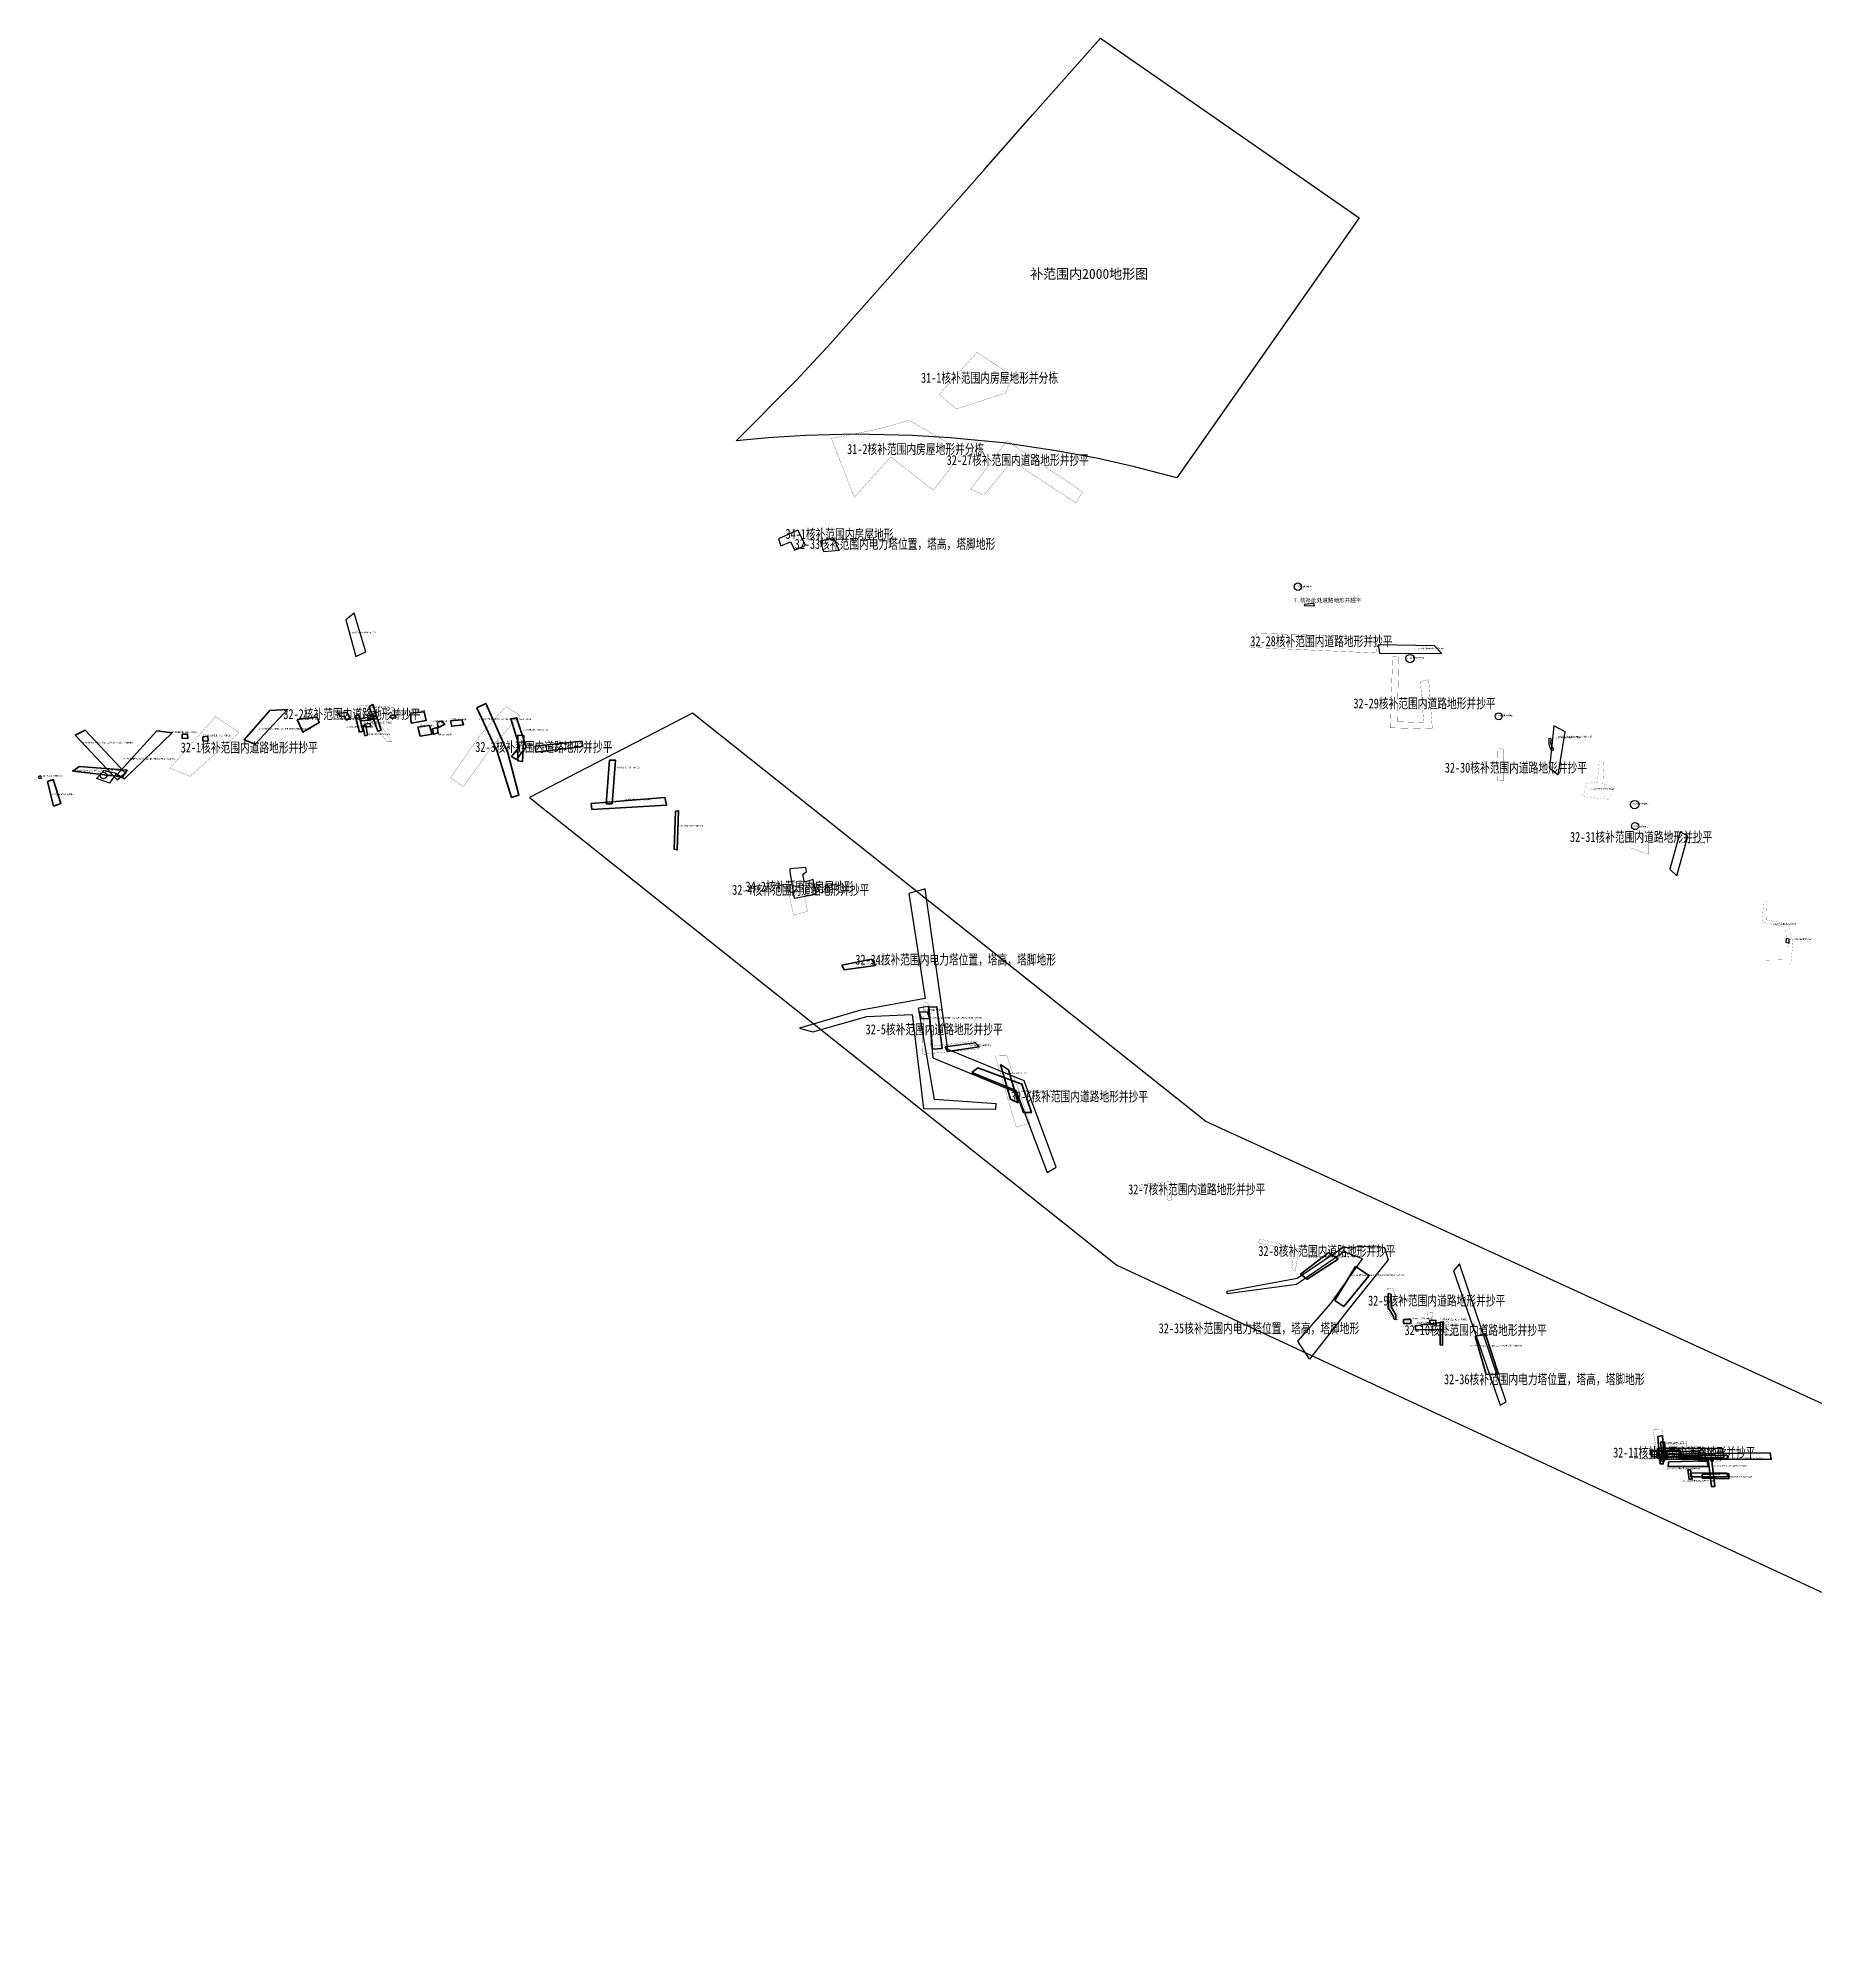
# Model space of a CAD drawing. Header units: metres. Extents: x 495750 to 619444, y 3353134 to 3402720.
# Drawn here: x 577698 to 586604, y 3391974 to 3401554 of the extents above; entities that cross this region are included whole.
import ezdxf
from ezdxf.enums import TextEntityAlignment as Align

# ---------------------------------------------------------------- set-up
doc = ezdxf.new("R2010")
doc.units = ezdxf.units.M
for name, color, linetype in [('31米范围', 7, 'Continuous'), ('720000', 8, 'CONTINUOUS'), ('mainlayer', 7, 'Continuous'), ('PUB_TEXT', 7, 'Continuous'), ('平面模型', 7, 'Continuous'), ('提测绘任务单', 106, 'Continuous'), ('电力线范围', 7, 'Continuous')]:
    doc.layers.add(name, color=color, linetype=linetype)
doc.layers.add('提任务单', color=7, linetype='Continuous', lineweight=100)
doc.styles.add('Annotative', font='txt')

msp = doc.modelspace()

# ---------------------------------------------------------------- linework, layer by layer
at = {"color": 6}
msp.add_lwpolyline([(580975, 3398172.3), (580158.2, 3397748.8), (583102.3, 3395406.1), (589376.9, 3392493.3), (594755.1, 3391974.3), (594787.4, 3392762.6), (589711.9, 3393302.4), (583546.9, 3396125.8), (580975, 3398172.3)], close=True, dxfattribs=at)
at = {"layer": '31米范围'}
for centre, radius in [((584008.6, 3398805.8), 18.5), ((584570.8, 3398445.6), 20.9), ((585015.2, 3398156.3), 17.3), ((578025.3, 3397859.9), 16.5), ((585696.1, 3397713.8), 20.9), ((585698.6, 3397605.9), 17.9)]:
    msp.add_circle(centre, radius, dxfattribs=at)
at = {"layer": 'mainlayer', "color": 7, "linetype": 'Continuous', "transparency": 33554687, "const_width": 1}
for points in [[(582580.1, 3399859), (582543.8, 3399775.9), (582297.7, 3399696.3), (582211.9, 3399768.2), (582401.4, 3399980.4), (582570.8, 3399867.1)], [(582331.2, 3399481.8), (582182.6, 3399289.4), (581968.6, 3399455.5), (581786.2, 3399253.6), (581671.9, 3399548.3), (581870, 3399587.7), (581954.1, 3399608.8), (582061.8, 3399639.3)]]:
    msp.add_lwpolyline(points, close=True, dxfattribs=at)
at = {"layer": '平面模型', "color": 3}
msp.add_lwpolyline([(581195.2, 3399537.1), (581495, 3399838.8), (581667.2, 3400025.1), (581992.4, 3400391.3), (582437.2, 3400895.2), (582458.2, 3400919), (582681.7, 3401172.3), (583020.3, 3401554.3), (584316.8, 3400654.6), (583402.6, 3399351), (583191.1, 3399406.6), (583007.9, 3399447.5), (582797.1, 3399487.1), (582531.7, 3399525.8), (582264.9, 3399552.3), (582077.5, 3399563.7), (581791.2, 3399569.5), (581541.3, 3399563.2), (581354, 3399551.6)], close=True, dxfattribs=at)
at = {"layer": '平面模型', "color": 1, "linetype": 'Continuous', "const_width": 1}
for points in [[(582435, 3399264.6), (582577.8, 3399435.3), (582895, 3399225.9), (582931, 3399279.9), (582551.8, 3399536.8), (582369.4, 3399294.2)], [(580040.6, 3398205.1), (579905.1, 3398053), (579763.5, 3397847.7), (579827.7, 3397803.8), (579978.4, 3398013.2), (580111.1, 3398161.1)], [(578586, 3398154.8), (578703.9, 3398074.5), (578457.5, 3397855.4), (578357, 3397895.9)], [(585788.6, 3394579.3), (585804.1, 3394485), (585695.3, 3394488.6), (585692.7, 3394435), (586079.9, 3394431.9), (586074.7, 3394476.2), (585958.7, 3394471.1), (585957.7, 3394521.1), (585842.7, 3394514.9), (585832.9, 3394581.4)]]:
    msp.add_lwpolyline(points, close=True, dxfattribs=at)
at = {"layer": '平面模型', "color": 7}
for points in [[(581418.7, 3399010.6), (581466.3, 3399030.8), (581488.6, 3398988), (581541.5, 3399013.3), (581502.7, 3399089.7), (581406, 3399044.6)], [(581462.9, 3397377.8), (581485.7, 3397244.7), (581595, 3397264), (581580.2, 3397337.9), (581537.6, 3397324.9), (581529.1, 3397363.2), (581547.1, 3397378.8), (581542.9, 3397398.8), (581464.2, 3397391)]]:
    msp.add_lwpolyline(points, close=True, dxfattribs=at)
at = {"layer": '平面模型', "color": 1, "linetype": 'Continuous'}
for points in [[(581616.4, 3399033.6), (581680, 3399051.3), (581710.2, 3398986.5), (581634.5, 3398980.2)], [(581578.4, 3396575), (581848.7, 3396651), (582076.7, 3396662.2), (582133.7, 3396189.8), (582496, 3396186.4), (582497.2, 3396214.2), (582188, 3396234.9), (582107.7, 3396694.4), (582156, 3396703), (582180.2, 3396443.9), (582600, 3396271.2), (582752, 3395869.1), (582798.6, 3395895.9), (582637.2, 3396329.7), (582255.8, 3396485.8), (582141.1, 3397290.8), (582059.6, 3397267.3), (582141, 3396741.8), (581812.8, 3396682.2), (581512.3, 3396592.3)], [(583654.6, 3395275.1), (584004.5, 3395340.2), (584233.7, 3395493.1), (584398.3, 3395502.9), (584442.6, 3395493.2), (584461.5, 3395432.8), (584259.6, 3395180.1), (584066.3, 3394934), (584008.6, 3395025.2), (584174.3, 3395213.6), (584332.5, 3395437.1), (584240.2, 3395472.2), (584002.1, 3395308.1), (583654.5, 3395261.1)], [(584789.1, 3395377.5), (585022.1, 3394704), (585053.2, 3394720.4), (584819.3, 3395411.2)]]:
    msp.add_lwpolyline(points, close=True, dxfattribs=at)
at = {"layer": '平面模型', "linetype": 'Continuous', "const_width": 1}
for points in [[(583765.5, 3398501.6), (584403.7, 3398473.4), (584398.8, 3398552.4), (583803.6, 3398572.2)], [(584484.2, 3398457.8), (584470.8, 3398098.5), (584682.6, 3398092.8), (584664.2, 3398339.2), (584622.6, 3398330.1), (584639.5, 3398124.6), (584506.1, 3398128.9), (584515.3, 3398456.4)], [(579306.1, 3398207.1), (579444.2, 3398029.3), (579469.5, 3398029.3), (579346.7, 3398212.8)], [(585011.6, 3397998.2), (585007.4, 3397831.6), (585037, 3397833), (585037, 3397990.5)], [(585677.5, 3397579.1), (585676.1, 3397496.5), (585765.3, 3397464.8), (585766.6, 3397551.3)], [(581444.4, 3397331.8), (581482.2, 3397159.7), (581552.4, 3397178.9), (581521.2, 3397334.8)], [(582134.2, 3396729), (582125.8, 3396461.4), (582407.1, 3396489.6), (582398.1, 3396529.2), (582169.6, 3396502.2), (582169, 3396706.2)], [(583214, 3395790), (583350, 3395806.4), (583358.3, 3395727.4), (583374.1, 3395731.6), (583372.5, 3395824.4), (583215.6, 3395808.3)], [(583806.8, 3395518), (583991.1, 3395477.4), (583977.6, 3395388.5), (583995.9, 3395374.3), (584013.7, 3395487.7), (583819.4, 3395536.4)], [(584457.6, 3395290.6), (584455.7, 3395176.2), (584489.8, 3395133.3), (584512.7, 3395134.9), (584488.6, 3395286.4)], [(584659.3, 3395171), (584663.2, 3395117.9), (584607.8, 3395119.5), (584600.4, 3395082.4), (584687.7, 3395076.6), (584765.3, 3395097.9), (584761.1, 3395123.7), (584687, 3395115.9), (584681.5, 3395169.4)]]:
    msp.add_lwpolyline(points, close=True, dxfattribs=at)
at = {"layer": '平面模型', "color": 6}
for points in [[(585266.4, 3398044.6), (585266.7, 3398015.6), (585268.9, 3398003.8), (585275.7, 3397991.7), (585287.4, 3397983.8), (585292, 3397992), (585280.6, 3398004.3), (585276.8, 3398022.6), (585277.5, 3398043.4)], [(577705.4, 3397856.2), (577697.6, 3397851.3), (577702.1, 3397843.7), (577714.1, 3397845.7), (577710.8, 3397856)], [(586455.3, 3397042.5), (586453.2, 3397023.9), (586470.2, 3397019), (586469.8, 3397039.6)]]:
    msp.add_lwpolyline(points, close=True, dxfattribs=at)
at = {"layer": '平面模型', "color": 7, "transparency": 33554687, "const_width": 0.5}
for points in [[(585518, 3397930), (585510.1, 3397826.4), (585451.6, 3397818.5), (585439.8, 3397752.9), (585564.8, 3397740.1), (585589.6, 3397785.8), (585578.6, 3397807.2), (585536.9, 3397817.6), (585542.2, 3397926.1)], [(586343, 3397228.7), (586334.5, 3397124.3), (586452.4, 3397100.2), (586458.3, 3397010.2), (586470.2, 3397004.2), (586469.7, 3396936.7), (586355.6, 3396933.7), (586355.7, 3396916.3), (586478.6, 3396916.3), (586489.1, 3397016.6), (586467.8, 3397113.6), (586355, 3397136.3), (586358.4, 3397226.8)]]:
    msp.add_lwpolyline(points, close=True, dxfattribs=at)
at = {"layer": '平面模型'}
msp.add_lwpolyline([(578026.5, 3397884.4), (578089.3, 3397870.6), (578055, 3397820.5), (577989.8, 3397845.1)], close=True, dxfattribs=at)
at = {"layer": '平面模型', "color": 3, "linetype": 'Continuous', "const_width": 1}
msp.add_lwpolyline([(582492.3, 3396456.6), (582597.6, 3396097.4), (582665.4, 3396117.2), (582549.9, 3396458.4)], close=True, dxfattribs=at)
at = {"layer": '提任务单', "color": 6, "linetype": 'Continuous'}
for points in [[(579354.9, 3398205.3), (579398.3, 3398080.9), (579415.7, 3398086.6), (579373.5, 3398215.4)], [(585915.4, 3394450.9), (585918.2, 3394436.2), (586164.2, 3394438.4), (586157.3, 3394453)]]:
    msp.add_lwpolyline(points, close=True, dxfattribs=at)
at = {"layer": '提任务单', "linetype": 'Continuous'}
for points in [[(579895.4, 3398198.7), (579996.6, 3397980.4), (580069.5, 3397749.4), (580106.4, 3397760.8), (580050.3, 3397973.3), (579939.4, 3398220.6)], [(579312.2, 3398145.1), (579314.5, 3398132.8), (579354.7, 3398136.1), (579392.4, 3398143.9), (579391, 3398156.6)], [(578418.6, 3398067.2), (578418.4, 3398046.2), (578446.8, 3398045.3), (578445.5, 3398067.3)], [(578522, 3398053.2), (578522.9, 3398031.5), (578548.4, 3398032.3), (578547.5, 3398055.8)], [(582111.9, 3396672.7), (582122.2, 3396641.5), (582164.4, 3396640.5), (582153, 3396674.2)], [(584538.8, 3395132.8), (584538.6, 3395113.5), (584575.2, 3395112.5), (584575.6, 3395132.6)], [(584670.6, 3395130.2), (584669.3, 3395108.1), (584702, 3395105), (584700.7, 3395128.8)], [(585813.2, 3394546.9), (585820.4, 3394424.1), (585843.9, 3394421.5), (585835, 3394550.9)], [(585865.4, 3394420.5), (585863.6, 3394396.8), (586065.3, 3394396.2), (586059.4, 3394425.5)], [(585962.6, 3394380), (585968.7, 3394332.6), (585985, 3394333.3), (585975.5, 3394379.3)]]:
    msp.add_lwpolyline(points, close=True, dxfattribs=at)
at = {"layer": '提任务单', "color": 1}
for points in [[(578858.7, 3398185.6), (578728.7, 3398038.1), (578783.9, 3398016.9), (578946.6, 3398189.4)], [(578995.7, 3398140.6), (579022.9, 3398076.5), (579105.7, 3398124.8), (579094.9, 3398152)], [(579203.6, 3398172.3), (579209.1, 3398154.3), (579230.9, 3398157.2), (579241.5, 3398137.2), (579259.4, 3398147.1), (579244.8, 3398175.6)], [(579461.1, 3398159.8), (579465.1, 3398146.4), (579489.6, 3398148.8), (579487.2, 3398162)], [(579563.4, 3398171.6), (579566.9, 3398121.9), (579641.4, 3398135.5), (579630.6, 3398179.2)], [(579600, 3398101.1), (579610.9, 3398057.3), (579670.9, 3398067), (579658.1, 3398109.6)], [(579698.5, 3398125.9), (579699.6, 3398098.8), (579735.3, 3398115.8), (579716.2, 3398131.4)], [(579763.3, 3398133.7), (579769.7, 3398105.9), (579828.7, 3398113.4), (579819.2, 3398138.4)], [(580066.3, 3398143.3), (580109.3, 3398002.6), (580068.7, 3397954.7), (580093.2, 3397939.5), (580143.1, 3398003.4), (580093.2, 3398148.5)], [(577883.4, 3398062), (578093, 3397838), (578134.1, 3397871.6), (577931.9, 3398086.2)], [(578092.3, 3397864.3), (578129.6, 3397842.9), (578369.1, 3398073.9), (578292.6, 3398082.6)], [(579672.8, 3398093.4), (579677.5, 3398066.5), (579700.9, 3398072.4), (579695.9, 3398099.5)], [(580100, 3398062), (580101.2, 3397933.6), (580124.7, 3397929.1), (580130.1, 3398059.5)], [(580186.9, 3398006.2), (580191.4, 3397977.1), (580426.1, 3398005.5), (580422, 3398031.7)], [(580560.5, 3397936.3), (580543.2, 3397717.7), (580572.7, 3397717.7), (580590.5, 3397935.6)], [(577743.5, 3397829.5), (577774.8, 3397706.2), (577811.4, 3397718.2), (577773, 3397839)], [(577903.2, 3397905.2), (577870.2, 3397881.5), (578119.1, 3397852.7), (578142.4, 3397886.9)], [(580468.7, 3397719.2), (580471.5, 3397688.5), (580845.9, 3397711.3), (580837.1, 3397749.7)], [(580889.7, 3397681), (580884.2, 3397489.6), (580898.6, 3397486), (580905.7, 3397682.9)], [(581723.4, 3396909.3), (581736.2, 3396885.9), (581892.2, 3396907.7), (581872, 3396938.7)], [(582159.4, 3396699.1), (582178.6, 3396488.2), (582226.2, 3396491.1), (582200, 3396700.3)], [(582242.1, 3396499), (582252.8, 3396476.6), (582412.6, 3396498.8), (582392.7, 3396520.3)], [(582375.8, 3396371.3), (582595.1, 3396280), (582634.6, 3396169.8), (582673.7, 3396169.8), (582626.6, 3396312.3), (582405, 3396394.4)], [(582518.2, 3396410.8), (582569.5, 3396237.3), (582607, 3396219.3), (582559.5, 3396384.9)], [(584022.1, 3395361), (584054.7, 3395334.4), (584210.1, 3395435.9), (584163.3, 3395468.1)], [(584194.3, 3395227.7), (584239.1, 3395197.7), (584366.5, 3395354.3), (584297.8, 3395398)], [(584461, 3395263.4), (584463.6, 3395190.5), (584488.7, 3395148.7), (584491.4, 3395134.6), (584499.9, 3395132.4), (584500.5, 3395156), (584478.1, 3395193.3), (584475.9, 3395259.9)], [(584597.3, 3395101.4), (584599, 3395080.6), (584736.9, 3395083.2), (584739.1, 3395119.7)], [(584721.2, 3395119.7), (584721.6, 3395006.8), (584734.1, 3395004.4), (584735.7, 3395121.5)], [(584896.6, 3395048.8), (584953.1, 3394857.9), (585013.3, 3394859.7), (584948.9, 3395057.9)], [(585781.9, 3394472.3), (585781.5, 3394444.4), (586028.1, 3394445.7), (586022.8, 3394471.2)]]:
    msp.add_lwpolyline(points, close=True, dxfattribs=at)
at = {"layer": '提任务单', "color": 3, "linetype": 'Continuous'}
for points in [[(579285.8, 3398158.3), (579307.5, 3398077.2), (579326.4, 3398082), (579303.9, 3398163.6)], [(585807, 3394475.9), (585806.6, 3394440.3), (585858.9, 3394438.8), (585857.4, 3394474.9)], [(585825.3, 3394518.9), (585835.6, 3394431.6), (585852.6, 3394431.1), (585846, 3394518)], [(586064.7, 3394432.9), (586080.6, 3394295.9), (586097.7, 3394295.6), (586082.1, 3394437.9)]]:
    msp.add_lwpolyline(points, close=True, dxfattribs=at)
at = {"layer": '提任务单', "color": 4, "linetype": 'Continuous'}
msp.add_lwpolyline([(579324.3, 3398107.9), (579334.3, 3398058.5), (579347.2, 3398061.6), (579338.9, 3398111.3)], close=True, dxfattribs=at)
at = {"layer": '提任务单', "color": 1, "linetype": 'Continuous'}
for points in [[(579331.8, 3398116.6), (579332.5, 3398103.7), (579364.1, 3398104.3), (579361.5, 3398119.9)], [(585812.6, 3394488.1), (585812.3, 3394441.1), (586142.6, 3394443.6), (586135.1, 3394486)], [(585820.6, 3394457.5), (585822.4, 3394433.4), (586380.2, 3394431.2), (586375.8, 3394464.2)], [(585975.4, 3394364.2), (585977.9, 3394344.5), (586162.5, 3394344.5), (586158.1, 3394363.5)]]:
    msp.add_lwpolyline(points, close=True, dxfattribs=at)
at = {"layer": '提任务单', "color": 2, "linetype": 'Continuous'}
for points in [[(579349, 3398160.7), (579349.2, 3398145.2), (579379.7, 3398143.6), (579378.3, 3398161.2)], [(585773.9, 3394477.7), (585776.7, 3394453.5), (585820, 3394457.5), (585824.3, 3394409.2), (585839.6, 3394409.6), (585838.3, 3394455.6), (585923.6, 3394454.4), (585924, 3394476.8)], [(586016.9, 3394462.1), (586017.7, 3394422.6), (586052.7, 3394423.7), (586047.5, 3394463.2)], [(586035.2, 3394356.4), (586034.8, 3394337), (586168.4, 3394334.7), (586167.4, 3394360.6)]]:
    msp.add_lwpolyline(points, close=True, dxfattribs=at)
at = {"layer": '提测绘任务单'}
msp.add_lwpolyline([(584041.9, 3398710.8), (584091.7, 3398710.1), (584089.3, 3398720.8), (584041, 3398716.3)], close=True, dxfattribs=at)
at = {"layer": '电力线范围'}
for points in [[(579239.1, 3398639.4), (579288.2, 3398456.3), (579338.3, 3398478.7), (579281.1, 3398672.8), (579239.1, 3398639.4)], [(584411.3, 3398513.8), (584418.3, 3398472.3), (584730.5, 3398470.2), (584693, 3398509.8), (584411.3, 3398513.8)], [(585292, 3398108.9), (585269.9, 3397897.6), (585312.6, 3397863.4), (585348.5, 3398078.9), (585292, 3398108.9)], [(585872.4, 3397389.8), (585908.2, 3397357.3), (585962.2, 3397554.7), (585925, 3397577.2), (585872.4, 3397389.8)]]:
    msp.add_lwpolyline(points, dxfattribs=at)

# ---------------------------------------------------------------- texts
for s, height, p in [('补范围内2000地形图', 50, (582667.8, 3400348.4)), ('7.核补此处道路地形并超平', 20, (583987.6, 3398727.5))]:
    msp.add_text(s, height=height).set_placement(p)
at = {"color": 1, "width": 0.75}
for s, p in [('32-27核补范围内道路地形并抄平', (582249.1, 3399415.4)), ('32-33核补范围内电力塔位置，塔高，塔脚地形', (581487.5, 3398995.2)), ('32-1核补范围内道路地形并抄平', (578411.3, 3397974.9)), ('32-3核补范围内道路地形并抄平', (579887.4, 3397977.7)), ('32-34核补范围内电力塔位置，塔高，塔脚地形', (581791.6, 3396911.8)), ('32-35核补范围内电力塔位置，塔高，塔脚地形', (583311.3, 3395064.2)), ('32-36核补范围内电力塔位置，塔高，塔脚地形', (584741.1, 3394808.8)), ('32-11核补范围内道路地形并抄平', (585588.4, 3394441.3))]:
    msp.add_text(s, height=50, dxfattribs=at).set_placement(p)
at = {"width": 0.75}
for s, height, p in [('2-41核补范围内房屋地形', 7, (583994.6, 3398803.4)), ('5-62核补范围内电力线塔杆位置并连线', 7, (579260.9, 3398572.3)), ('5-61核补范围内电力线塔杆位置并连线', 7, (584610.6, 3398491.6)), ('2-40核补范围内房屋地形', 7, (584557.2, 3398445.2)), ('32-2核补范围内道路地形并抄平', 50, (578925.9, 3398142.4)), ('2-39核补范围内房屋地形', 7, (585002.4, 3398155.7)), ('5-60核补范围内电力线塔杆位置并连线', 7, (585300.6, 3398045.9)), ('2-42核补范围内房屋地形', 7, (578013.8, 3397856.2)), ('2-38核补范围内房屋地形', 7, (585682.3, 3397714.3)), ('2-37核补范围内房屋地形', 7, (585685.9, 3397600.7)), ('5-59核补范围内电力线塔杆位置并连线', 7, (585921.8, 3397519.3)), ('32-4核补范围内道路地形并抄平', 50, (581174.5, 3397261.3)), ('32-5核补范围内道路地形并抄平', 50, (581842.9, 3396562.2)), ('32-7核补范围内道路地形并抄平', 50, (583158.7, 3395760.4)), ('32-8核补范围内道路地形并抄平', 50, (583811.1, 3395451.7)), ('32-9核补范围内道路地形并抄平', 50, (584360.7, 3395202.8)), ('32-10核补范围内道路地形并抄平', 50, (584543.4, 3395055))]:
    msp.add_text(s, height=height, dxfattribs=at).set_placement(p)
at = {"color": 7, "width": 0.75}
for s, p in [('32-28核补范围内道路地形并抄平', (583770.5, 3398507.5)), ('32-29核补范围内道路地形并抄平', (584287, 3398195.8)), ('32-30核补范围内道路地形并抄平', (584745, 3397873.7)), ('32-31核补范围内道路地形并抄平', (585372.5, 3397526.7))]:
    msp.add_text(s, height=50, dxfattribs=at).set_placement(p)
at = {"color": 3, "width": 0.75}
msp.add_text('32-6核补范围内道路地形并抄平', height=50, dxfattribs=at).set_placement((582571.2, 3396225.9))
at = {"layer": '720000', "color": 7, "width": 0.75}
for s, p in [('31-1核补范围内房屋地形并分栋', (582120.6, 3399852.5, 2.3)), ('31-2核补范围内房屋地形并分栋', (581750.4, 3399495.3, 2.3))]:
    msp.add_text(s, height=50, dxfattribs=at).set_placement(p, align=Align.MIDDLE_LEFT)
at = {"layer": 'PUB_TEXT', "width": 0.75}
for s, p in [('34-1核补范围内房屋地形', (581441.6, 3399045.4)), ('34-2核补范围内房屋地形', (581241, 3397278.3))]:
    msp.add_text(s, height=50, rotation=359.68814, dxfattribs=at).set_placement(p)
at = {"layer": '平面模型', "color": 6, "width": 0.75}
for s, p in [('12-2核补此范围内道路地形线并抄平，补充交叉测量', (585311, 3398050.3)), ('10-4核补范围内信号塔塔高及位置', (577708.5, 3397854.1)), ('10-3核补范围内信号塔塔高及位置', (586470.3, 3397035.5))]:
    msp.add_text(s, height=7, dxfattribs=at).set_placement(p)
at = {"layer": '平面模型', "color": 7, "transparency": 33554687, "width": 0.75}
for s, p in [('4-2核补范围内地上管线位置及高程', (585479.7, 3397788.6, 3.3)), ('4-1核补范围内地上管线位置及高程', (586389.1, 3397110.7, 3.3))]:
    msp.add_text(s, height=7, dxfattribs=at).set_placement(p)
at = {"layer": '提任务单', "color": 6, "linetype": 'Continuous', "style": 'Annotative', "width": 0.75}
msp.add_text('28-29核补范围内道路地形并抄平', height=7, dxfattribs=at).set_placement((579367.3, 3398198.4))
at = {"layer": '提任务单', "color": 1, "width": 0.75}
for s, p in [('41-8核补范围内房屋地形', (579010.5, 3398147.7)), ('41-7核补范围内房屋地形', (579166, 3398177.7)), ('41-6核补范围内污水处理设施位置', (579427.7, 3398169.8)), ('41-5核补范围内房屋地形', (579555.7, 3398179.4)), ('41-4核补范围内房屋地形', (579595.9, 3398106.6)), ('41-2核补范围内房屋地形', (579663.9, 3398128.2)), ('41-1核补范围内房屋地形', (579759.4, 3398137.1)), ('41-3核补范围内房屋地形', (579685.9, 3398061.6))]:
    msp.add_text(s, height=7, dxfattribs=at).set_placement(p)
at = {"layer": '提任务单', "color": 3, "linetype": 'Continuous', "style": 'Annotative', "width": 0.75}
for s, p in [('28-34核补范围内电力线塔杆位置并连线', (579190.3, 3398138.9)), ('35-4核补范围内监控、变压器、电箱位置', (585857.3, 3394481))]:
    msp.add_text(s, height=7, dxfattribs=at).set_placement(p)
at = {"layer": '提任务单', "color": 2, "linetype": 'Continuous', "style": 'Annotative', "width": 0.75}
for s, p in [('28-30核补范围内监控、变压器、电箱位置', (579318.6, 3398165.2)), ('35-2核补范围内监控、变压器、电箱位置', (585996.1, 3394420.9))]:
    msp.add_text(s, height=7, dxfattribs=at).set_placement(p)
at = {"layer": '提任务单', "color": 1, "linetype": 'Continuous', "style": 'Annotative', "width": 0.75}
for s, p in [('28-31核补范围内监控、变压器、电箱位置', (579329.8, 3398121.8)), ('35-3核补范围内地下管线标桩位置及走向（燃气、污水）', (585953.1, 3394465.3))]:
    msp.add_text(s, height=7, dxfattribs=at).set_placement(p)
at = {"layer": '提任务单', "linetype": 'Continuous', "style": 'Annotative', "width": 0.75}
for s, p in [('28-28核补范围内高压电塔塔高、位置、垂度-线路交叉处两侧各三个位置并连线', (579907, 3398137.7)), ('28-37核补范围内监控、变压器、电箱位置', (578351.8, 3398073.4)), ('28-36核补范围内监控、变压器、电箱位置', (578521.9, 3398056.7)), ('28-33核补范围内电力线塔杆位置并连线', (579241.7, 3398098.8)), ('35-8核补范围内测报灯位置', (582137.3, 3396680.4)), ('35-7核补范围内监控、变压器、电箱位置', (584546.8, 3395133.9)), ('35-6核补范围内监控、变压器、电箱位置', (584719.8, 3395130)), ('35-5核补范围内道路地形并抄平', (585846.8, 3394508.5))]:
    msp.add_text(s, height=7, dxfattribs=at).set_placement(p)
at = {"layer": '提任务单', "color": 1, "style": 'Annotative', "width": 0.75}
for s, p in [('28-39核补范围内高压电塔塔高、位置、垂度-线路交叉处两侧各三个位置并连线', (577910.2, 3398020.2)), ('28-35核补范围内高压电塔塔高、位置、垂度-线路交叉处两侧各三个位置并连线', (578802.6, 3398089.7)), ('28-27核补范围内道路地形并抄平', (580096.1, 3398007.8)), ('30-5核补范围内电力线塔杆位置并连线', (580125.9, 3398084.8)), ('28-38核补范围内高压电塔塔高、位置、垂度-线路交叉处两侧各三个位置并连线', (578124.7, 3397939.7)), ('30-4核补范围内道路地形并抄平', (580209.9, 3397997.4)), ('28-40核补范围内高压电塔塔高、位置、垂度-线路交叉处两侧各三个位置并连线', (577866.5, 3397879.9)), ('30-3核补范围内电力线塔杆位置并连线', (580585.4, 3397896)), ('28-41核补范围内道路地形并抄平', (577766.1, 3397761.3)), ('30-2核补范围内电力线塔杆位置并连线', (580635.7, 3397734.9)), ('30-1核补范围内电力线塔杆位置并连线', (580899.5, 3397602.8)), ('28-26核补范围内道路地形并抄平', (581851.5, 3396910.9)), ('28-25核补范围内高压电塔塔高、位置、垂度-线路交叉处两侧各三个位置并连线', (582165.9, 3396641.4)), ('28-24核补范围内道路地形并抄平', (582364.5, 3396503.6)), ('28-23核补范围内道路地形并抄平', (582540.2, 3396363.9)), ('28-22核补范围内高压电塔塔高、位置、垂度-线路交叉处两侧各三个位置并连线', (582608.3, 3396273.8)), ('28-21核补范围内高压电塔塔高、位置、垂度-线路交叉处两侧各三个位置并连线', (584059.5, 3395443)), ('28-20核补范围内高压电塔塔高、位置、垂度-线路交叉处两侧各三个位置并连线', (584278.3, 3395351.3)), ('28-19核补范围内道路地形并抄平', (584463.9, 3395232.9)), ('28-18核补范围内道路地形并抄平', (584603.5, 3395110)), ('28-17核补范围内道路地形并抄平', (584721.7, 3395052.8)), ('28-16核补范围内高压电塔塔高、位置、垂度-线路交叉处两侧各三个位置并连线', (584871.1, 3394998)), ('28-15核补范围内道路地形并抄平', (585993.9, 3394455.5))]:
    msp.add_text(s, height=7, dxfattribs=at).set_placement(p)
at = {"layer": '提任务单', "color": 4, "linetype": 'Continuous', "style": 'Annotative', "width": 0.75}
msp.add_text('28-32核补范围内电力线塔杆位置并连线', height=7, dxfattribs=at).set_placement((579328.3, 3398063.2))
at = {"layer": '提任务单', "color": 3, "style": 'Annotative'}
for s, p in [('39-26核补范围内通信线杆位置并连线', (585858, 3394487.7)), ('39-22核补范围内通信线杆位置并连线', (586092.7, 3394395.8))]:
    msp.add_text(s, height=7, dxfattribs=at).set_placement(p)
at = {"layer": '提任务单', "color": 1, "style": 'Annotative'}
for s, p in [('39-24核补范围内路面指示牌、路灯、摄像头、公交站位置', (585971, 3394475.7)), ('39-23核补范围内通信线杆位置并连线', (585936.3, 3394320.6))]:
    msp.add_text(s, height=7, dxfattribs=at).set_placement(p)
at = {"layer": '提任务单', "color": 2, "style": 'Annotative'}
for s, p in [('39-27核补范围内电力线塔杆位置并连线', (585740.7, 3394432.5)), ('39-20核补范围内电力线塔杆位置并连线', (586109.5, 3394340.3))]:
    msp.add_text(s, height=7, dxfattribs=at).set_placement(p)
at = {"layer": '提任务单', "style": 'Annotative'}
msp.add_text('39-25核补范围内通信线杆位置并连线', height=7, dxfattribs=at).set_placement((585858.4, 3394381.9))
at = {"layer": '提任务单', "color": 6, "style": 'Annotative'}
msp.add_text('39-21核补范围内地下燃气管线标桩位置及走向', height=7, dxfattribs=at).set_placement((586142.7, 3394432.8))

doc.saveas('drawing.dxf')
